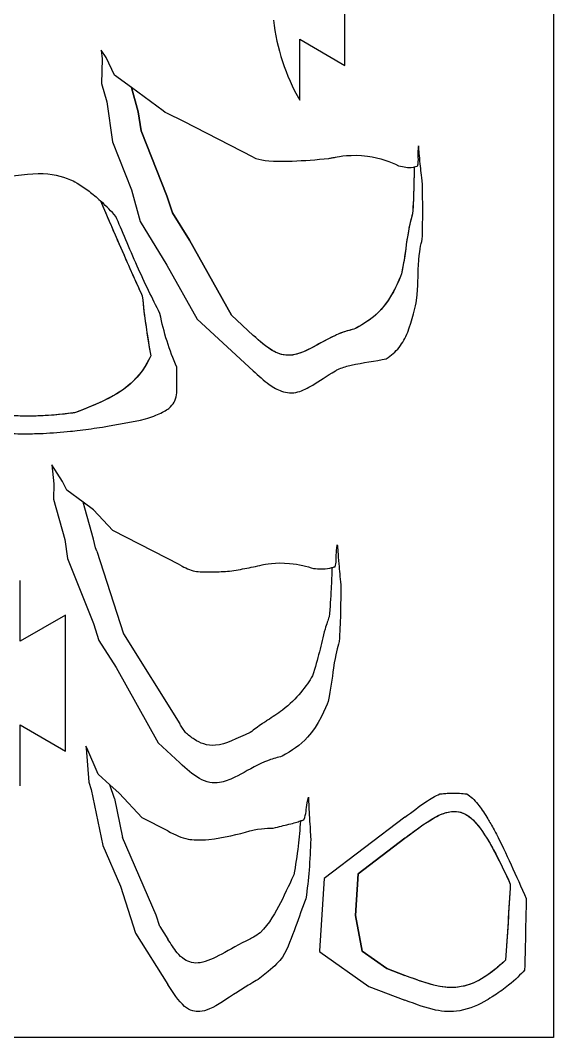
# Model space of a CAD drawing. Header units: millimetres. Extents: x 0 to 300, y -300 to 0.
# Drawn here: x 235 to 300, y -300 to -176.2 of the extents above; entities that cross this region are included whole.
import ezdxf

# ---------------------------------------------------------------- set-up
doc = ezdxf.new("R2010")
doc.units = ezdxf.units.MM
doc.layers.get('0').update_dxf_attribs({"linetype": 'CONTINUOUS'})

msp = doc.modelspace()

# ---------------------------------------------------------------- linework, layer by layer
for p, q in [((274.57, -181.65), (274.57, -165.1)), ((269.07, -185.87), (269.07, -178.47)), ((269.07, -178.47), (274.57, -181.65)), ((245.48, -180.69), (244.88, -179.78)), ((244.88, -179.78), (244.99, -180.84)), ((246.51, -182.82), (245.48, -180.69)), ((244.99, -180.84), (244.94, -183.85)), ((248.58, -184.34), (246.51, -182.82)), ((244.94, -183.85), (245.57, -186.09)), ((252.43, -187.18), (248.58, -184.34)), ((248.58, -184.34), (249.41, -187.31)), ((249.41, -187.31), (248.58, -184.34)), ((245.57, -186.09), (246.27, -190.97)), ((249.41, -187.31), (249.74, -189.63)), ((249.74, -189.63), (249.41, -187.31)), ((252.67, -187.38), (252.43, -187.18)), ((252.9, -187.47), (252.67, -187.38)), ((254.95, -188.49), (252.9, -187.47)), ((263.42, -192.82), (254.95, -188.49)), ((249.74, -189.63), (252.9, -197.53)), ((252.9, -197.53), (249.74, -189.63)), ((246.27, -190.97), (248.6, -196.8)), ((248.6, -196.8), (249.62, -200.65)), ((252.9, -197.53), (253.56, -199.6)), ((253.56, -199.6), (252.9, -197.53)), ((253.56, -199.6), (255.64, -202.91)), ((255.64, -202.91), (253.56, -199.6)), ((249.62, -200.65), (252.9, -205.96)), ((255.64, -202.91), (260.76, -212.07)), ((260.76, -212.07), (255.64, -202.91)), ((252.9, -205.96), (256.57, -212.53)), ((256.57, -212.53), (263.42, -218.82)), ((260.76, -212.07), (263.42, -214.51)), ((263.42, -214.51), (260.76, -212.07)), ((240.19, -232.28), (238.87, -230.29)), ((238.87, -230.29), (239.12, -232.59)), ((239.12, -232.59), (239.09, -234.44)), ((240.71, -233.36), (240.19, -232.28)), ((242.69, -234.82), (240.71, -233.36)), ((239.09, -234.44), (240.47, -239.37)), ((243.96, -235.75), (242.69, -234.82)), ((243.96, -239.32), (242.69, -234.82)), ((246.31, -238.28), (243.96, -235.75)), ((254.48, -242.46), (246.31, -238.28)), ((240.47, -239.37), (240.8, -241.69)), ((244.18, -240.38), (243.96, -239.32)), ((244.36, -240.8), (244.18, -240.38)), ((244.36, -240.8), (247.59, -250.86)), ((240.8, -241.69), (243.96, -249.59)), ((235.04, -251.74), (235.04, -244.34)), ((240.54, -248.56), (235.04, -251.74)), ((240.54, -265.11), (240.54, -248.56)), ((243.96, -249.59), (244.62, -251.66)), ((247.59, -250.86), (254.48, -261.81)), ((244.62, -251.66), (246.7, -254.96)), ((246.7, -254.96), (251.82, -264.12)), ((235.04, -269.34), (235.04, -261.94)), ((235.04, -261.94), (240.54, -265.11)), ((243.14, -264.74), (243.01, -264.52)), ((243.01, -264.52), (243.06, -264.78)), ((243.06, -264.78), (243.37, -268.88)), ((244.54, -267.92), (243.14, -264.74)), ((251.82, -264.12), (254.48, -266.56)), ((245.95, -269.21), (244.54, -267.92)), ((243.37, -268.88), (243.67, -269.8)), ((243.67, -269.8), (245.1, -276.62)), ((247.06, -270.23), (245.95, -269.21)), ((246.5, -270.88), (245.95, -269.21)), ((246.5, -270.88), (247.49, -275.64)), ((249.86, -273.23), (247.06, -270.23)), ((253, -274.84), (249.86, -273.23)), ((281.87, -273.17), (272.06, -280.62)), ((251.6, -285.09), (247.49, -275.64)), ((281.87, -275.73), (276.2, -280.04)), ((276.2, -280.04), (281.87, -275.73)), ((245.1, -276.62), (247.24, -281.55)), ((272.06, -280.62), (271.48, -289.44)), ((276.2, -280.04), (275.86, -285.14)), ((275.86, -285.14), (276.2, -280.04)), ((247.24, -281.55), (249.08, -287.28)), ((252.05, -286.48), (251.6, -285.09)), ((275.86, -285.14), (276.68, -289.49)), ((276.68, -289.49), (275.86, -285.14)), ((249.08, -287.28), (253, -293.51)), ((252.05, -286.48), (253, -288)), ((271.48, -289.44), (271.51, -289.57)), ((271.51, -289.57), (277.49, -293.79)), ((276.68, -289.49), (279.68, -291.6)), ((279.68, -291.6), (276.68, -289.49)), ((279.68, -291.6), (281.87, -292.42)), ((281.87, -292.42), (279.68, -291.6)), ((277.49, -293.79), (281.87, -295.43))]:
    msp.add_line(p, q)
msp.add_lwpolyline([(0, 0), (300, 0), (300, -300), (0, -300)], close=True)
msp.add_arc((290.72, -173.37), 25, 186.341, 210)
for points, knots in [([(283.55, -191.42), (283.52, -191.58), (283.49, -191.74), (283.46, -192.28), (283.46, -192.55), (283.48, -193.2), (283.51, -193.61), (283.37, -193.96)], [-0.2781514, -0.2781514, -0.2781514, -0.2781514, -0.1939444, -0.1939444, -0.1148433, -0.1148433, 0, 0, 0, 0]), ([(284.01, -196.13), (283.89, -194.95), (283.83, -194.39), (283.65, -192.65), (283.6, -191.99), (283.55, -191.42)], [-0.2970042, -0.2970042, -0.2970042, -0.2970042, -0.1702043, -0.1702043, 0, 0, 0, 0]), ([(263.42, -192.82), (263.47, -192.85), (263.53, -192.87), (263.63, -192.92), (263.68, -192.95), (263.73, -192.97)], [-0.03394677, -0.03394677, -0.03394677, -0.03394677, -0.01673462, -0.01673462, 0, 0, 0, 0]), ([(263.73, -192.97), (264.71, -193.22), (265.52, -193.4), (269.63, -193.24), (271.04, -193.13), (272.62, -192.97)], [-1.34484, -1.34484, -1.34484, -1.34484, -0.477971, -0.477971, 0, 0, 0, 0]), ([(272.62, -192.97), (272.76, -192.95), (272.89, -192.92), (273.16, -192.87), (273.29, -192.85), (273.42, -192.82)], [-0.08136454, -0.08136454, -0.08136454, -0.08136454, -0.04067604, -0.04067604, 0, 0, 0, 0]), ([(273.42, -192.82), (273.82, -192.74), (275.34, -192.43), (278.88, -192.91), (280.18, -193.39), (281.11, -193.86)], [-0.7115093, -0.7115093, -0.7115093, -0.7115093, -0.3128634, -0.3128634, 0, 0, 0, 0]), ([(281.11, -193.86), (281.82, -193.99), (282.19, -194.17), (282.94, -194.04), (282.98, -194.03), (283.01, -194.02)], [-0.405831, -0.405831, -0.405831, -0.405831, -0.0828548, -0.0828548, -0.0641399, -0.0641399, -0.0641399, -0.0641399]), ([(283.01, -194.02), (283, -194.82), (282.99, -195.64), (282.94, -197.47), (282.89, -198.59), (282.81, -199.72)], [-0.5830926, -0.5830926, -0.5830926, -0.5830926, -0.3414032, -0.3414032, 0, 0, 0, 0]), ([(283.01, -194.02), (283, -194.79), (282.99, -195.56), (282.94, -197.39), (282.9, -198.55), (282.81, -199.72)], [0.1189272, 0.1189272, 0.1189272, 0.1189272, 0.3411721, 0.3411721, 0.679858, 0.679858, 0.679858, 0.679858]), ([(231.17, -195.58), (233.55, -195.17), (235.54, -194.83), (238.94, -194.79), (240, -195.1), (241.17, -195.58)], [-0.7529251, -0.7529251, -0.7529251, -0.7529251, -0.3794926, -0.3794926, 0, 0, 0, 0]), ([(241.17, -195.58), (241.29, -195.63), (241.56, -195.75), (242.47, -196.27), (242.97, -196.62), (243.86, -197.31), (244.32, -197.7), (244.8, -198.14)], [-0.9751499, -0.9751499, -0.9751499, -0.9751499, -0.7730541, -0.7730541, -0.5294727, -0.5294727, -0.2930699, -0.2930699, -0.2930699, -0.2930699]), ([(283.99, -202.8), (284.03, -201.69), (284.05, -200.61), (284.05, -198.49), (284.04, -197.26), (284.01, -196.13)], [-0.6534881, -0.6534881, -0.6534881, -0.6534881, -0.3376148, -0.3376148, 0, 0, 0, 0]), ([(244.8, -198.14), (245.67, -200.12), (246.54, -202.18), (248.39, -206.4), (249.16, -208.11), (249.89, -209.69)], [-1.271007, -1.271007, -1.271007, -1.271007, -0.521241, -0.521241, 0, 0, 0, 0]), ([(244.8, -198.14), (245.46, -199.64), (246.11, -201.16), (247.98, -205.48), (248.91, -207.58), (249.89, -209.69)], [0.116693, 0.116693, 0.116693, 0.116693, 0.612251, 0.612251, 1.328124, 1.328124, 1.328124, 1.328124]), ([(246.68, -200.03), (246.12, -199.41), (245.54, -198.82), (244.89, -198.22), (244.84, -198.18), (244.8, -198.14)], [-0.16501118, -0.16501118, -0.16501118, -0.16501118, -0.12058861, -0.12058861, -0.11747285, -0.11747285, -0.11747285, -0.11747285]), ([(252.04, -211.84), (251.12, -210.04), (250.18, -208.09), (248.32, -203.95), (247.36, -201.65), (246.68, -200.03)], [-1.026405, -1.026405, -1.026405, -1.026405, -0.525642, -0.525642, 0, 0, 0, 0]), ([(282.81, -199.72), (282.57, -200.56), (282.39, -201.11), (281.92, -204.32), (281.81, -205.42), (281.47, -207)], [-1.125638, -1.125638, -1.125638, -1.125638, -0.484723, -0.484723, 0, 0, 0, 0]), ([(282.81, -199.72), (282.62, -200.37), (282.44, -200.98), (281.97, -203.85), (281.87, -205.13), (281.47, -207)], [0, 0, 0, 0, 0.2030743, 0.2030743, 0.4331228, 0.4331228, 0.4331228, 0.4331228]), ([(283.31, -210.27), (283.48, -208.35), (283.46, -207.36), (283.65, -204.15), (283.81, -203.53), (283.99, -202.8)], [-0.4011831, -0.4011831, -0.4011831, -0.4011831, -0.2254791, -0.2254791, 0, 0, 0, 0]), ([(281.47, -207), (281.18, -207.75), (280.28, -209.96), (278.06, -212.37), (277.02, -213.01), (275.86, -213.69)], [-0.9777144, -0.9777144, -0.9777144, -0.9777144, -0.4034865, -0.4034865, 0, 0, 0, 0]), ([(281.47, -207), (281.15, -207.84), (280.47, -209.44), (278.48, -212.11), (277.3, -212.85), (275.86, -213.69)], [0, 0, 0, 0, 0.270363, 0.270363, 0.5712429, 0.5712429, 0.5712429, 0.5712429]), ([(249.89, -209.69), (250.03, -211.12), (250.16, -212.14), (250.52, -214.63), (250.75, -216.01), (250.92, -217)], [-0.631395, -0.631395, -0.631395, -0.631395, -0.3013869, -0.3013869, 0, 0, 0, 0]), ([(249.89, -209.69), (250.03, -211.05), (250.14, -212.04), (250.5, -214.52), (250.74, -215.98), (250.92, -217)], [0, 0, 0, 0, 0.4094223, 0.4094223, 0.8213862, 0.8213862, 0.8213862, 0.8213862]), ([(279.61, -217.35), (280.21, -216.96), (280.73, -216.53), (281.61, -215.43), (281.94, -214.83), (282.76, -212.75), (283.18, -210.86), (283.31, -210.27)], [-0.3761268, -0.3761268, -0.3761268, -0.3761268, -0.2776944, -0.2776944, -0.1834751, -0.1834751, 0, 0, 0, 0]), ([(254.1, -218.38), (253.66, -217.38), (253.25, -216.3), (252.55, -214.08), (252.29, -213.06), (252.04, -211.84)], [-0.7332183, -0.7332183, -0.7332183, -0.7332183, -0.3733733, -0.3733733, 0, 0, 0, 0]), ([(275.86, -213.69), (275.33, -213.84), (274.78, -213.99), (273.82, -214.32), (273.58, -214.43), (273.42, -214.51)], [-0.1075495, -0.1075495, -0.1075495, -0.1075495, -0.0509076, -0.0509076, 0, 0, 0, 0]), ([(275.86, -213.69), (275.39, -213.82), (274.84, -213.97), (273.85, -214.31), (273.57, -214.44), (273.42, -214.51)], [0, 0, 0, 0, 0.1485643, 0.1485643, 0.3012165, 0.3012165, 0.3012165, 0.3012165]), ([(273.42, -214.51), (272.1, -215.13), (271.06, -215.78), (269.46, -216.56), (268.86, -216.8), (267.85, -216.95), (267.46, -216.95), (266.62, -216.79), (266.2, -216.62), (264.97, -215.93), (264.2, -215.22), (263.42, -214.51)], [-1.123326, -1.123326, -1.123326, -1.123326, -0.810245, -0.810245, -0.603003, -0.603003, -0.470464, -0.470464, -0.317445, -0.317445, 0, 0, 0, 0]), ([(273.42, -214.51), (271.05, -215.63), (269.51, -216.85), (267.41, -216.96), (266.96, -216.88), (266.04, -216.55), (265.58, -216.29), (264.55, -215.54), (263.99, -215.03), (263.42, -214.51)], [0, 0, 0, 0, 0.788671, 0.788671, 1.015159, 1.015159, 1.261037, 1.261037, 1.581143, 1.581143, 1.581143, 1.581143]), ([(250.92, -217), (250.67, -217.53), (250.02, -218.84), (248.03, -220.85), (247.04, -221.54), (244.29, -222.94), (242.77, -223.5), (241.77, -223.9)], [-1.069511, -1.069511, -1.069511, -1.069511, -0.623331, -0.623331, -0.322821, -0.322821, 0, 0, 0, 0]), ([(250.92, -217), (250.66, -217.57), (249.99, -218.93), (247.84, -221), (246.77, -221.71), (244.02, -223.04), (242.68, -223.54), (241.77, -223.9)], [0, 0, 0, 0, 0.1863537, 0.1863537, 0.3120139, 0.3120139, 0.4269586, 0.4269586, 0.4269586, 0.4269586]), ([(273.42, -218.82), (273.51, -218.77), (273.66, -218.69), (274.35, -218.38), (274.86, -218.24), (276.73, -217.81), (278.28, -217.69), (279.61, -217.35)], [-0.6309984, -0.6309984, -0.6309984, -0.6309984, -0.5576584, -0.5576584, -0.4102079, -0.4102079, 0, 0, 0, 0]), ([(250.29, -224.68), (251, -224.45), (251.64, -224.22), (252.68, -223.72), (253.07, -223.47), (253.58, -222.97), (253.75, -222.73), (253.99, -222.17), (254.05, -221.86), (254.13, -221.03), (254.11, -220.5), (254.09, -219.06), (254.1, -218.78), (254.1, -218.38)], [-0.5196806, -0.5196806, -0.5196806, -0.5196806, -0.4373568, -0.4373568, -0.3568309, -0.3568309, -0.2901808, -0.2901808, -0.2184847, -0.2184847, -0.1198045, -0.1198045, 0, 0, 0, 0]), ([(263.42, -218.82), (264.07, -219.42), (264.71, -220.01), (265.85, -220.84), (266.35, -221.13), (267.18, -221.42), (267.5, -221.49), (268.18, -221.52), (268.52, -221.48), (269.45, -221.24), (270.04, -220.93), (271.46, -220.07), (272.34, -219.45), (273.42, -218.82)], [-1.539827, -1.539827, -1.539827, -1.539827, -1.211433, -1.211433, -0.965882, -0.965882, -0.813303, -0.813303, -0.656393, -0.656393, -0.375119, -0.375119, 0, 0, 0, 0]), ([(241.17, -223.99), (240.27, -224.11), (239.38, -224.2), (237.91, -224.29), (237.31, -224.32), (236.44, -224.34), (236.14, -224.34), (235.58, -224.34), (235.32, -224.34), (234.68, -224.32), (234.32, -224.3), (233.13, -224.22), (232.29, -224.12), (231.17, -223.99)], [-1.351244, -1.351244, -1.351244, -1.351244, -0.976046, -0.976046, -0.733166, -0.733166, -0.608047, -0.608047, -0.498481, -0.498481, -0.340338, -0.340338, 0, 0, 0, 0]), ([(241.17, -223.99), (239.11, -224.27), (237.37, -224.33), (234.42, -224.36), (233.22, -224.23), (231.17, -223.99)], [0, 0, 0, 0, 0.623138, 0.623138, 1.765647, 1.765647, 1.765647, 1.765647]), ([(241.77, -223.9), (241.6, -223.93), (241.43, -223.96), (241.22, -223.98), (241.2, -223.99), (241.17, -223.99)], [-0.07031582, -0.07031582, -0.07031582, -0.07031582, -0.01033928, -0.01033928, 0, 0, 0, 0]), ([(241.77, -223.9), (241.67, -223.92), (241.57, -223.93), (241.37, -223.96), (241.31, -223.97), (241.17, -223.99)], [0, 0, 0, 0, 0.03044503, 0.03044503, 0.06052548, 0.06052548, 0.06052548, 0.06052548]), ([(241.17, -226.18), (241.44, -226.15), (241.83, -226.11), (243.22, -225.94), (244.15, -225.81), (246.69, -225.4), (248.67, -225.05), (250.29, -224.68)], [-0.9074272, -0.9074272, -0.9074272, -0.9074272, -0.7613193, -0.7613193, -0.4975657, -0.4975657, 0, 0, 0, 0]), ([(231.17, -226.18), (231.75, -226.25), (232.24, -226.31), (233.28, -226.41), (233.81, -226.45), (234.85, -226.49), (235.29, -226.49), (236.41, -226.49), (237.13, -226.47), (238.92, -226.39), (240.04, -226.3), (241.17, -226.18)], [-1.001608, -1.001608, -1.001608, -1.001608, -0.864631, -0.864631, -0.682872, -0.682872, -0.549577, -0.549577, -0.33929, -0.33929, 0, 0, 0, 0]), ([(273.38, -242.68), (273.48, -242.41), (273.51, -242.31), (273.53, -241.48), (273.52, -241.05), (273.58, -240.35), (273.61, -240.17), (273.65, -239.99)], [-0.2271242, -0.2271242, -0.2271242, -0.2271242, -0.1294035, -0.1294035, -0.052899, -0.052899, 0, 0, 0, 0]), ([(273.65, -239.99), (273.68, -240.36), (273.73, -241.14), (273.9, -243.16), (273.98, -243.9), (274.06, -244.87)], [-0.7108548, -0.7108548, -0.7108548, -0.7108548, -0.2915717, -0.2915717, 0, 0, 0, 0]), ([(254.48, -242.46), (254.83, -242.64), (255.13, -242.79), (255.71, -243.05), (255.99, -243.15), (256.3, -243.23)], [-0.1901639, -0.1901639, -0.1901639, -0.1901639, -0.0947221, -0.0947221, 0, 0, 0, 0]), ([(260.26, -243.23), (260.96, -243.14), (261.67, -243.03), (263.08, -242.76), (263.78, -242.61), (264.48, -242.46)], [-0.427382, -0.427382, -0.427382, -0.427382, -0.2150754, -0.2150754, 0, 0, 0, 0]), ([(264.48, -242.46), (264.84, -242.38), (266.09, -242.1), (268.98, -242.37), (269.98, -242.63), (270.74, -242.9)], [-0.6125384, -0.6125384, -0.6125384, -0.6125384, -0.2422124, -0.2422124, 0, 0, 0, 0]), ([(256.3, -243.23), (256.83, -243.3), (257.44, -243.32), (258.91, -243.3), (259.61, -243.27), (260.26, -243.23)], [-0.4433394, -0.4433394, -0.4433394, -0.4433394, -0.1967239, -0.1967239, 0, 0, 0, 0]), ([(270.74, -242.9), (271.39, -242.91), (271.96, -243.02), (272.81, -242.83), (272.9, -242.8), (272.99, -242.78)], [-0.3025669, -0.3025669, -0.3025669, -0.3025669, -0.0684047, -0.0684047, -0.0404312, -0.0404312, -0.0404312, -0.0404312]), ([(272.99, -242.78), (272.97, -243.65), (272.94, -244.53), (272.84, -246.49), (272.76, -247.63), (272.64, -248.79)], [0.1080158, 0.1080158, 0.1080158, 0.1080158, 0.3621908, 0.3621908, 0.7027278, 0.7027278, 0.7027278, 0.7027278]), ([(274.06, -244.87), (274.07, -246.04), (274.06, -247.3), (274, -249.53), (273.95, -250.65), (273.87, -251.78)], [-0.7064448, -0.7064448, -0.7064448, -0.7064448, -0.3414032, -0.3414032, 0, 0, 0, 0]), ([(272.64, -248.79), (272.51, -249.18), (272.34, -249.65), (271.61, -252.17), (271.36, -253.86), (270.61, -255.97)], [0, 0, 0, 0, 0.1216244, 0.1216244, 0.5002331, 0.5002331, 0.5002331, 0.5002331]), ([(273.87, -251.78), (273.63, -252.62), (273.45, -253.17), (272.98, -256.38), (272.87, -257.48), (272.53, -259.06)], [-1.125638, -1.125638, -1.125638, -1.125638, -0.484723, -0.484723, 0, 0, 0, 0]), ([(270.61, -255.97), (269.9, -257.17), (268.8, -258.76), (266.36, -260.58), (265.75, -260.98), (265, -261.46), (264.85, -261.56), (264.63, -261.71), (264.56, -261.76), (264.48, -261.81)], [0, 0, 0, 0, 0.4178346, 0.4178346, 0.5568663, 0.5568663, 0.5898795, 0.5898795, 0.607211, 0.607211, 0.607211, 0.607211]), ([(272.53, -259.06), (272.24, -259.8), (271.34, -262.02), (269.12, -264.43), (268.08, -265.07), (266.92, -265.75)], [-0.9777144, -0.9777144, -0.9777144, -0.9777144, -0.4034865, -0.4034865, 0, 0, 0, 0]), ([(255.15, -262.85), (255.03, -262.68), (254.92, -262.51), (254.7, -262.16), (254.59, -261.99), (254.48, -261.81)], [0, 0, 0, 0, 0.0611115, 0.0611115, 0.1230709, 0.1230709, 0.1230709, 0.1230709]), ([(264.48, -261.81), (264.24, -261.98), (264, -262.14), (263.51, -262.49), (263.28, -262.67), (263.04, -262.85)], [0, 0, 0, 0, 0.0887552, 0.0887552, 0.1781474, 0.1781474, 0.1781474, 0.1781474]), ([(263.04, -262.85), (261.38, -263.59), (260.08, -264.29), (258.32, -264.45), (257.85, -264.4), (256.96, -264.12), (256.58, -263.92), (255.84, -263.43), (255.48, -263.14), (255.15, -262.85)], [0, 0, 0, 0, 0.546567, 0.546567, 0.761043, 0.761043, 0.948789, 0.948789, 1.142459, 1.142459, 1.142459, 1.142459]), ([(266.92, -265.75), (266.39, -265.89), (265.84, -266.04), (264.88, -266.38), (264.63, -266.49), (264.48, -266.56)], [-0.1075495, -0.1075495, -0.1075495, -0.1075495, -0.0509076, -0.0509076, 0, 0, 0, 0]), ([(264.48, -266.56), (263.16, -267.19), (262.12, -267.83), (260.52, -268.62), (259.92, -268.86), (258.91, -269.01), (258.52, -269.01), (257.68, -268.85), (257.26, -268.68), (256.03, -267.99), (255.26, -267.28), (254.48, -266.56)], [-1.123326, -1.123326, -1.123326, -1.123326, -0.810245, -0.810245, -0.603003, -0.603003, -0.470464, -0.470464, -0.317445, -0.317445, 0, 0, 0, 0]), ([(269.57, -273.48), (269.9, -272.71), (269.83, -272.24), (270.02, -271.13), (270.07, -270.93), (270.12, -270.74)], [-0.230113, -0.230113, -0.230113, -0.230113, -0.0594063, -0.0594063, 0, 0, 0, 0]), ([(270.12, -270.74), (270.16, -271.48), (270.2, -272.24), (270.32, -274.3), (270.37, -275.12), (270.41, -275.85)], [-0.4228228, -0.4228228, -0.4228228, -0.4228228, -0.2167494, -0.2167494, 0, 0, 0, 0]), ([(281.87, -273.17), (282.79, -272.48), (283.63, -271.83), (285.01, -270.91), (285.58, -270.58), (286.12, -270.33)], [-0.4274043, -0.4274043, -0.4274043, -0.4274043, -0.1801908, -0.1801908, 0, 0, 0, 0]), ([(286.12, -270.33), (286.33, -270.31), (286.54, -270.29), (286.92, -270.26), (287.1, -270.25), (287.48, -270.24), (287.7, -270.23), (288.12, -270.23), (288.33, -270.24), (288.83, -270.26), (289.12, -270.29), (289.41, -270.33)], [-0.3306279, -0.3306279, -0.3306279, -0.3306279, -0.2680549, -0.2680549, -0.2151043, -0.2151043, -0.1515304, -0.1515304, -0.0881939, -0.0881939, 0, 0, 0, 0]), ([(289.41, -270.33), (289.9, -270.62), (290.34, -271.05), (291.13, -272.03), (291.49, -272.57), (291.87, -273.17)], [-0.4576027, -0.4576027, -0.4576027, -0.4576027, -0.2127497, -0.2127497, 0, 0, 0, 0]), ([(281.87, -275.73), (283.31, -274.64), (284.59, -273.67), (286.4, -272.74), (287.01, -272.53), (287.98, -272.43), (288.36, -272.46), (289.07, -272.68), (289.38, -272.85), (290.44, -273.62), (291.13, -274.55), (291.87, -275.73)], [0, 0, 0, 0, 0.541747, 0.541747, 0.844342, 0.844342, 1.045658, 1.045658, 1.230799, 1.230799, 1.724357, 1.724357, 1.724357, 1.724357]), ([(281.87, -275.73), (283.43, -274.55), (284.79, -273.52), (286.55, -272.69), (287.06, -272.53), (287.95, -272.43), (288.32, -272.46), (289.04, -272.67), (289.36, -272.84), (290.43, -273.61), (291.12, -274.54), (291.87, -275.73)], [0, 0, 0, 0, 0.585514, 0.585514, 0.832591, 0.832591, 1.023504, 1.023504, 1.201514, 1.201514, 1.674142, 1.674142, 1.674142, 1.674142]), ([(265.85, -274.51), (266.56, -274.29), (267.14, -274.18), (268.39, -273.87), (268.79, -273.74), (269.16, -273.62)], [-0.2743491, -0.2743491, -0.2743491, -0.2743491, -0.1634809, -0.1634809, -0.0447831, -0.0447831, -0.0447831, -0.0447831]), ([(269.16, -273.62), (269.09, -274.64), (268.99, -275.67), (268.74, -277.85), (268.56, -279.02), (268.34, -280.19)], [0.0700985, 0.0700985, 0.0700985, 0.0700985, 0.372804, 0.372804, 0.7262986, 0.7262986, 0.7262986, 0.7262986]), ([(291.87, -273.17), (292.05, -273.46), (292.13, -273.59), (292.51, -274.25), (292.78, -274.75), (294.13, -277.38), (295.47, -280.38), (296.66, -283.06)], [-1.155538, -1.155538, -1.155538, -1.155538, -1.071951, -1.071951, -0.879057, -0.879057, 0, 0, 0, 0]), ([(253, -274.84), (253.97, -275.33), (254.63, -275.67), (256.03, -275.93), (256.79, -275.99), (259.77, -275.69), (261.65, -275.21), (263, -274.84)], [-1.197241, -1.197241, -1.197241, -1.197241, -0.718862, -0.718862, -0.422251, -0.422251, 0, 0, 0, 0]), ([(263, -274.84), (263.22, -274.78), (263.7, -274.65), (264.88, -274.51), (265.37, -274.49), (265.85, -274.51)], [-0.3572601, -0.3572601, -0.3572601, -0.3572601, -0.1436228, -0.1436228, 0, 0, 0, 0]), ([(270.41, -275.85), (270.38, -277.08), (270.3, -278.37), (270.12, -280.75), (269.99, -281.91), (269.83, -283.09)], [-0.7328385, -0.7328385, -0.7328385, -0.7328385, -0.3557514, -0.3557514, 0, 0, 0, 0]), ([(291.87, -275.73), (292.07, -276.04), (292.31, -276.46), (293.37, -278.42), (294.11, -279.99), (294.72, -281.3)], [0, 0, 0, 0, 0.1094316, 0.1094316, 0.3190608, 0.3190608, 0.3190608, 0.3190608]), ([(291.87, -275.73), (292.05, -276.02), (292.45, -276.67), (293.7, -279.12), (294.24, -280.26), (294.72, -281.3)], [0, 0, 0, 0, 0.1011627, 0.1011627, 0.174352, 0.174352, 0.174352, 0.174352]), ([(268.34, -280.19), (268.13, -280.66), (267.31, -282.46), (266.15, -284.72), (265.36, -286.1), (264.27, -287.24)], [0, 0, 0, 0, 0.1537622, 0.1537622, 0.3044574, 0.3044574, 0.3044574, 0.3044574]), ([(294.72, -281.3), (294.64, -282.67), (294.54, -284.43), (294.35, -287.47), (294.26, -288.97), (294.15, -290.57)], [0, 0, 0, 0, 0.4113784, 0.4113784, 0.8511316, 0.8511316, 0.8511316, 0.8511316]), ([(294.72, -281.3), (294.64, -282.71), (294.53, -284.52), (294.35, -287.57), (294.25, -289.03), (294.15, -290.57)], [0, 0, 0, 0, 0.422044, 0.422044, 0.84324, 0.84324, 0.84324, 0.84324]), ([(269.83, -283.09), (269.39, -284.22), (268.97, -285.37), (268.09, -287.83), (267.65, -288.99), (266.98, -290.21)], [-0.7828134, -0.7828134, -0.7828134, -0.7828134, -0.4167002, -0.4167002, 0, 0, 0, 0]), ([(296.66, -283.06), (296.65, -283.66), (296.63, -284.41), (296.59, -285.98), (296.57, -287.25), (296.52, -289.58), (296.51, -290.24), (296.46, -291.77)], [-0.5212259, -0.5212259, -0.5212259, -0.5212259, -0.4888482, -0.4888482, -0.4582646, -0.4582646, 0, 0, 0, 0]), ([(264.27, -287.24), (264, -287.43), (263.72, -287.62), (263.24, -287.88), (263.09, -287.95), (263, -288)], [0, 0, 0, 0, 0.098823, 0.098823, 0.1651064, 0.1651064, 0.1651064, 0.1651064]), ([(263, -288), (260.36, -289.27), (258.52, -290.62), (256.6, -290.93), (256.25, -290.93), (255.59, -290.78), (255.3, -290.65), (254.71, -290.26), (254.41, -289.97), (253.74, -289.17), (253.37, -288.58), (253, -288)], [0, 0, 0, 0, 0.880658, 0.880658, 1.080341, 1.080341, 1.257395, 1.257395, 1.479817, 1.479817, 1.84041, 1.84041, 1.84041, 1.84041]), ([(266.98, -290.21), (266.59, -290.68), (266.01, -291.31), (264.71, -292.41), (264.14, -292.82), (263.3, -293.34), (263.11, -293.45), (263, -293.51)], [-0.2430309, -0.2430309, -0.2430309, -0.2430309, -0.121536, -0.121536, -0.0368452, -0.0368452, 0, 0, 0, 0]), ([(294.15, -290.57), (293.64, -291.05), (293.1, -291.51), (292.32, -292.11), (292.08, -292.27), (291.87, -292.42)], [0, 0, 0, 0, 0.2089171, 0.2089171, 0.2935723, 0.2935723, 0.2935723, 0.2935723]), ([(294.15, -290.57), (293.79, -290.91), (293.42, -291.24), (292.53, -291.95), (292.12, -292.25), (291.87, -292.42)], [0, 0, 0, 0, 0.147461, 0.147461, 0.3394433, 0.3394433, 0.3394433, 0.3394433]), ([(296.46, -291.77), (295.99, -292.29), (295.35, -292.93), (293.97, -294.05), (293.41, -294.45), (292.39, -295.12), (292.02, -295.34), (291.87, -295.43)], [-0.2348623, -0.2348623, -0.2348623, -0.2348623, -0.1250722, -0.1250722, -0.0527245, -0.0527245, 0, 0, 0, 0]), ([(291.87, -292.42), (291.11, -292.94), (290.3, -293.37), (288.82, -293.8), (288.23, -293.89), (287.11, -293.9), (286.62, -293.86), (285.2, -293.6), (284.24, -293.29), (282.73, -292.74), (282.31, -292.59), (281.87, -292.42)], [0, 0, 0, 0, 0.2770654, 0.2770654, 0.4584694, 0.4584694, 0.6091975, 0.6091975, 0.8865607, 0.8865607, 0.9867949, 0.9867949, 0.9867949, 0.9867949]), ([(291.87, -292.42), (291.02, -293.01), (290.1, -293.47), (288.11, -293.95), (287.22, -293.93), (285.09, -293.62), (283.69, -293.1), (281.87, -292.42)], [0, 0, 0, 0, 0.311141, 0.311141, 0.613012, 0.613012, 1.127105, 1.127105, 1.127105, 1.127105]), ([(263, -293.51), (262.48, -293.81), (261.99, -294.12), (260.16, -295.3), (259.07, -296.08), (257.69, -296.68), (257.29, -296.8), (256.6, -296.85), (256.32, -296.83), (255.69, -296.63), (255.37, -296.45), (254.29, -295.55), (253.65, -294.53), (253, -293.51)], [-1.320625, -1.320625, -1.320625, -1.320625, -1.171724, -1.171724, -0.79008, -0.79008, -0.630096, -0.630096, -0.509443, -0.509443, -0.361495, -0.361495, 0, 0, 0, 0]), ([(291.87, -295.43), (290.91, -296), (289.8, -296.5), (288.06, -296.8), (287.56, -296.84), (286.57, -296.81), (286.09, -296.74), (284.49, -296.41), (283.33, -295.97), (281.87, -295.43)], [-1.40462, -1.40462, -1.40462, -1.40462, -0.879024, -0.879024, -0.671759, -0.671759, -0.467349, -0.467349, 0, 0, 0, 0])]:
    msp.add_open_spline(points, degree=3, knots=knots)
for points in [[(283.37, -193.96), (283.2, -193.99), (283.12, -194), (283.01, -194.02)], [(272.99, -242.78), (273.12, -242.75), (273.25, -242.71), (273.38, -242.68)], [(269.16, -273.62), (269.29, -273.57), (269.43, -273.53), (269.57, -273.48)]]:
    msp.add_open_spline(points, degree=3)

doc.saveas('drawing.dxf')
